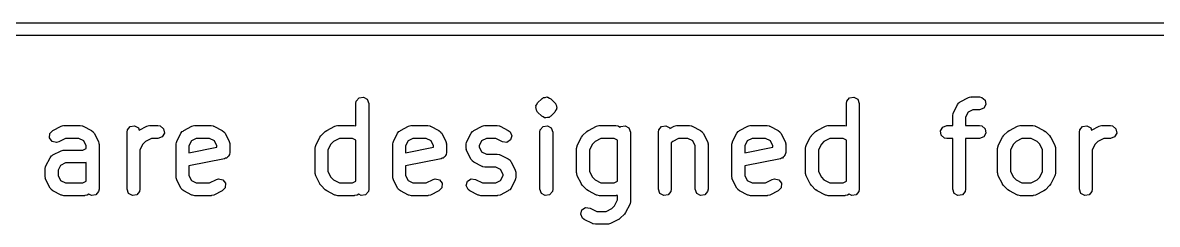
# Model space of a CAD drawing. Extents: x -1.84 to 0.24, y 1.22 to 1.84.
# Drawn here: x -1.326 to -0.806, y 1.749 to 1.842 of the extents above; entities that cross this region are included whole.
import ezdxf

# ---------------------------------------------------------------- set-up
doc = ezdxf.new("R2010")
doc.units = 0
doc.header["$MEASUREMENT"] = 0
doc.layers.add('BLACK', color=7, linetype='CONTINUOUS')

msp = doc.modelspace()

# ---------------------------------------------------------------- linework, layer by layer
at = {"layer": 'BLACK', "linetype": 'CONTINUOUS'}
for p, q in [((-1.83858, 1.84154), (0.24016, 1.84154)), ((0.2372, 1.83563), (-1.83563, 1.83563)), ((-1.1732, 1.80554), (-1.1719, 1.80709)), ((-1.1719, 1.80709), (-1.16991, 1.80744)), ((-1.16991, 1.80744), (-1.16816, 1.80643)), ((-1.16816, 1.80643), (-1.16747, 1.80453)), ((-1.09002, 1.80475), (-1.08814, 1.80662)), ((-1.08814, 1.80662), (-1.08783, 1.80685)), ((-1.08783, 1.80685), (-1.08775, 1.80695)), ((-1.08775, 1.80695), (-1.08762, 1.80699)), ((-1.08762, 1.80699), (-1.08753, 1.80709)), ((-1.08762, 1.80699), (-1.08762, 1.80699)), ((-1.08753, 1.80709), (-1.08745, 1.80711)), ((-1.08745, 1.80711), (-1.0873, 1.80721)), ((-1.0873, 1.80721), (-1.08654, 1.80728)), ((-1.08654, 1.80728), (-1.0858, 1.80748)), ((-1.0858, 1.80748), (-1.08568, 1.80742)), ((-1.08568, 1.80742), (-1.08554, 1.80744)), ((-1.08554, 1.80744), (-1.08543, 1.80738)), ((-1.08543, 1.80738), (-1.08529, 1.80739)), ((-1.08529, 1.80739), (-1.08466, 1.80695)), ((-1.08466, 1.80695), (-1.08397, 1.80662)), ((-1.08397, 1.80662), (-1.08209, 1.80475)), ((-0.94822, 1.80554), (-0.94693, 1.80709)), ((-0.94693, 1.80709), (-0.94494, 1.80744)), ((-0.94494, 1.80744), (-0.94319, 1.80643)), ((-0.94319, 1.80643), (-0.9425, 1.80453)), ((-0.89615, 1.8053), (-0.8924, 1.80718)), ((-0.8924, 1.80718), (-0.89142, 1.80747)), ((-0.89142, 1.80747), (-0.89125, 1.80743)), ((-0.89125, 1.80743), (-0.89108, 1.80749)), ((-0.89108, 1.80749), (-0.88733, 1.80749)), ((-0.88733, 1.80749), (-0.88632, 1.80731)), ((-0.88632, 1.80731), (-0.88477, 1.80601)), ((-0.88477, 1.80601), (-0.88442, 1.80402)), ((-1.17337, 1.80453), (-1.1732, 1.80554)), ((-1.17337, 1.79422), (-1.17337, 1.80453)), ((-1.16747, 1.80453), (-1.16747, 1.76516)), ((-1.09087, 1.80292), (-1.09076, 1.80316)), ((-1.09067, 1.80218), (-1.09087, 1.80292)), ((-1.09078, 1.80342), (-1.09034, 1.80405)), ((-1.09076, 1.80316), (-1.09078, 1.80342)), ((-1.09061, 1.80141), (-1.09067, 1.80218)), ((-1.09038, 1.80109), (-1.09061, 1.80141)), ((-1.09035, 1.80097), (-1.09038, 1.80109)), ((-1.09024, 1.80089), (-1.09035, 1.80097)), ((-1.09034, 1.80405), (-1.09002, 1.80475)), ((-1.09002, 1.80057), (-1.09024, 1.80089)), ((-1.08209, 1.80475), (-1.08187, 1.80443)), ((-1.08177, 1.80127), (-1.08209, 1.80057)), ((-1.08187, 1.80443), (-1.08176, 1.80435)), ((-1.08133, 1.8019), (-1.08177, 1.80127)), ((-1.08176, 1.80435), (-1.08173, 1.80423)), ((-1.08173, 1.80423), (-1.08151, 1.80391)), ((-1.08151, 1.80391), (-1.08144, 1.80314)), ((-1.08144, 1.80314), (-1.08124, 1.8024)), ((-1.08124, 1.8024), (-1.08135, 1.80216)), ((-1.08135, 1.80216), (-1.08133, 1.8019)), ((-0.9484, 1.80453), (-0.94822, 1.80554)), ((-0.9484, 1.79422), (-0.9484, 1.80453)), ((-0.9425, 1.80453), (-0.9425, 1.76516)), ((-0.89935, 1.80023), (-0.89747, 1.80398)), ((-0.89747, 1.80398), (-0.89686, 1.8048)), ((-0.89686, 1.8048), (-0.89646, 1.80498)), ((-0.89646, 1.80498), (-0.89615, 1.8053)), ((-0.89038, 1.80158), (-0.89263, 1.80046)), ((-0.88733, 1.80158), (-0.89038, 1.80158)), ((-0.88543, 1.80227), (-0.88733, 1.80158)), ((-0.88442, 1.80402), (-0.88543, 1.80227)), ((-1.08814, 1.7987), (-1.09002, 1.80057)), ((-1.08745, 1.79837), (-1.08814, 1.7987)), ((-1.08682, 1.79793), (-1.08745, 1.79837)), ((-1.08669, 1.79794), (-1.08682, 1.79793)), ((-1.08657, 1.79788), (-1.08669, 1.79794)), ((-1.08644, 1.7979), (-1.08657, 1.79788)), ((-1.08631, 1.79784), (-1.08644, 1.7979)), ((-1.08557, 1.79804), (-1.08631, 1.79784)), ((-1.08481, 1.79811), (-1.08557, 1.79804)), ((-1.08466, 1.79821), (-1.08481, 1.79811)), ((-1.08458, 1.79823), (-1.08466, 1.79821)), ((-1.0845, 1.79833), (-1.08458, 1.79823)), ((-1.08449, 1.79833), (-1.0845, 1.79833)), ((-1.08436, 1.79837), (-1.08449, 1.79833)), ((-1.08429, 1.79847), (-1.08436, 1.79837)), ((-1.08397, 1.7987), (-1.08429, 1.79847)), ((-1.08209, 1.80057), (-1.08397, 1.7987)), ((-0.89966, 1.79891), (-0.89948, 1.79992)), ((-0.89966, 1.79436), (-0.89966, 1.79891)), ((-0.89948, 1.79992), (-0.89937, 1.80006)), ((-0.89937, 1.80006), (-0.89935, 1.80023)), ((-0.89263, 1.80046), (-0.89375, 1.79821)), ((-0.89375, 1.79821), (-0.89375, 1.79436)), ((-1.31386, 1.78869), (-1.31374, 1.79071)), ((-1.31374, 1.79071), (-1.31235, 1.79218)), ((-1.31235, 1.79218), (-1.3086, 1.79405)), ((-1.3086, 1.79405), (-1.30762, 1.79434)), ((-1.30762, 1.79434), (-1.30744, 1.7943)), ((-1.30744, 1.7943), (-1.30728, 1.79436)), ((-1.30728, 1.79436), (-1.29978, 1.79436)), ((-1.29978, 1.79436), (-1.29877, 1.79419)), ((-1.29877, 1.79419), (-1.29863, 1.79407)), ((-1.29863, 1.79407), (-1.29846, 1.79405)), ((-1.29846, 1.79405), (-1.29471, 1.79218)), ((-1.29471, 1.79218), (-1.29389, 1.79157)), ((-1.29389, 1.79157), (-1.29371, 1.79116)), ((-1.29371, 1.79116), (-1.29339, 1.79086)), ((-1.29339, 1.79086), (-1.29151, 1.78711)), ((-1.27836, 1.79141), (-1.27818, 1.79242)), ((-1.27836, 1.76516), (-1.27836, 1.79141)), ((-1.27818, 1.79242), (-1.27688, 1.79397)), ((-1.27688, 1.79397), (-1.2749, 1.79432)), ((-1.2749, 1.79432), (-1.27315, 1.79331)), ((-1.27315, 1.79331), (-1.27277, 1.79228)), ((-1.27277, 1.79228), (-1.26923, 1.79405)), ((-1.26923, 1.79405), (-1.26825, 1.79434)), ((-1.26825, 1.79434), (-1.26807, 1.7943)), ((-1.26807, 1.7943), (-1.26791, 1.79436)), ((-1.26791, 1.79436), (-1.26416, 1.79436)), ((-1.26416, 1.79436), (-1.26315, 1.79419)), ((-1.26315, 1.79419), (-1.2616, 1.79289)), ((-1.26125, 1.7909), (-1.26226, 1.78915)), ((-1.2616, 1.79289), (-1.26125, 1.7909)), ((-1.25555, 1.78711), (-1.25368, 1.79086)), ((-1.25368, 1.79086), (-1.25307, 1.79168)), ((-1.25307, 1.79168), (-1.25266, 1.79186)), ((-1.25266, 1.79186), (-1.25236, 1.79218)), ((-1.25236, 1.79218), (-1.24861, 1.79405)), ((-1.24861, 1.79405), (-1.24762, 1.79434)), ((-1.24762, 1.79434), (-1.24745, 1.7943)), ((-1.24745, 1.7943), (-1.24729, 1.79436)), ((-1.24729, 1.79436), (-1.23979, 1.79436)), ((-1.23979, 1.79436), (-1.23878, 1.79419)), ((-1.23878, 1.79419), (-1.23864, 1.79407)), ((-1.23864, 1.79407), (-1.23847, 1.79405)), ((-1.23847, 1.79405), (-1.23472, 1.79218)), ((-1.23472, 1.79218), (-1.23389, 1.79157)), ((-1.23389, 1.79157), (-1.23372, 1.79116)), ((-1.23372, 1.79116), (-1.2334, 1.79086)), ((-1.2334, 1.79086), (-1.23152, 1.78711)), ((-1.18938, 1.78975), (-1.18751, 1.79162)), ((-1.18751, 1.79162), (-1.18678, 1.79213)), ((-1.18678, 1.79213), (-1.18674, 1.79218)), ((-1.18674, 1.79218), (-1.18299, 1.79405)), ((-1.18299, 1.79405), (-1.18201, 1.79434)), ((-1.18201, 1.79434), (-1.18184, 1.7943)), ((-1.18184, 1.7943), (-1.18167, 1.79436)), ((-1.18167, 1.79436), (-1.17417, 1.79436)), ((-1.17417, 1.79436), (-1.17337, 1.79422)), ((-1.15619, 1.78711), (-1.15431, 1.79086)), ((-1.15431, 1.79086), (-1.1537, 1.79168)), ((-1.1537, 1.79168), (-1.1533, 1.79186)), ((-1.1533, 1.79186), (-1.15299, 1.79218)), ((-1.15299, 1.79218), (-1.14924, 1.79405)), ((-1.14924, 1.79405), (-1.14826, 1.79434)), ((-1.14826, 1.79434), (-1.14809, 1.7943)), ((-1.14809, 1.7943), (-1.14792, 1.79436)), ((-1.14792, 1.79436), (-1.14042, 1.79436)), ((-1.14042, 1.79436), (-1.13941, 1.79419)), ((-1.13941, 1.79419), (-1.13928, 1.79407)), ((-1.13928, 1.79407), (-1.1391, 1.79405)), ((-1.1391, 1.79405), (-1.13535, 1.79218)), ((-1.13535, 1.79218), (-1.13453, 1.79157)), ((-1.13453, 1.79157), (-1.13436, 1.79116)), ((-1.13436, 1.79116), (-1.13403, 1.79086)), ((-1.13403, 1.79086), (-1.13216, 1.78711)), ((-1.12244, 1.78711), (-1.12057, 1.79086)), ((-1.12057, 1.79086), (-1.11996, 1.79168)), ((-1.11996, 1.79168), (-1.11955, 1.79186)), ((-1.11955, 1.79186), (-1.11925, 1.79218)), ((-1.11925, 1.79218), (-1.1155, 1.79405)), ((-1.1155, 1.79405), (-1.11452, 1.79434)), ((-1.11452, 1.79434), (-1.11434, 1.7943)), ((-1.11434, 1.7943), (-1.11418, 1.79436)), ((-1.11418, 1.79436), (-1.10855, 1.79436)), ((-1.10855, 1.79436), (-1.10754, 1.79419)), ((-1.10754, 1.79419), (-1.10741, 1.79407)), ((-1.10741, 1.79407), (-1.10723, 1.79405)), ((-1.10723, 1.79405), (-1.10348, 1.79218)), ((-1.10348, 1.79218), (-1.10266, 1.79157)), ((-1.10266, 1.79157), (-1.10186, 1.78971)), ((-1.08901, 1.79141), (-1.08883, 1.79242)), ((-1.08901, 1.76516), (-1.08901, 1.79141)), ((-1.08883, 1.79242), (-1.08753, 1.79397)), ((-1.08753, 1.79397), (-1.08554, 1.79432)), ((-1.08554, 1.79432), (-1.08379, 1.79331)), ((-1.08379, 1.79331), (-1.0831, 1.79141)), ((-1.0831, 1.79141), (-1.0831, 1.76516)), ((-1.0694, 1.78975), (-1.06752, 1.79162)), ((-1.06752, 1.79162), (-1.0668, 1.79213)), ((-1.0668, 1.79213), (-1.06675, 1.79218)), ((-1.06675, 1.79218), (-1.06301, 1.79405)), ((-1.06301, 1.79405), (-1.06202, 1.79434)), ((-1.06202, 1.79434), (-1.06185, 1.7943)), ((-1.06185, 1.7943), (-1.06168, 1.79436)), ((-1.06168, 1.79436), (-1.05419, 1.79436)), ((-1.05419, 1.79436), (-1.05318, 1.79419)), ((-1.05318, 1.79419), (-1.05304, 1.79407)), ((-1.05304, 1.79407), (-1.05287, 1.79405)), ((-1.05287, 1.79405), (-1.05214, 1.79369)), ((-1.05214, 1.79369), (-1.05191, 1.79397)), ((-1.05191, 1.79397), (-1.04992, 1.79432)), ((-1.04992, 1.79432), (-1.04817, 1.79331)), ((-1.04817, 1.79331), (-1.04748, 1.79141)), ((-1.04748, 1.79141), (-1.04748, 1.75954)), ((-1.03464, 1.79141), (-1.03446, 1.79242)), ((-1.03464, 1.76516), (-1.03464, 1.79141)), ((-1.03446, 1.79242), (-1.03316, 1.79397)), ((-1.03316, 1.79397), (-1.03118, 1.79432)), ((-1.03118, 1.79432), (-1.02943, 1.79331)), ((-1.02943, 1.79331), (-1.02934, 1.79307)), ((-1.02934, 1.79307), (-1.02738, 1.79405)), ((-1.02738, 1.79405), (-1.0264, 1.79434)), ((-1.0264, 1.79434), (-1.02623, 1.7943)), ((-1.02623, 1.7943), (-1.02606, 1.79436)), ((-1.02606, 1.79436), (-1.02044, 1.79436)), ((-1.02044, 1.79436), (-1.01943, 1.79419)), ((-1.01943, 1.79419), (-1.01929, 1.79407)), ((-1.01929, 1.79407), (-1.01912, 1.79405)), ((-1.01912, 1.79405), (-1.01537, 1.79218)), ((-1.01537, 1.79218), (-1.01455, 1.79157)), ((-1.01455, 1.79157), (-1.01437, 1.79116)), ((-1.01437, 1.79116), (-1.01405, 1.79086)), ((-1.01405, 1.79086), (-1.01217, 1.78711)), ((-1.00058, 1.78711), (-0.99871, 1.79086)), ((-0.99871, 1.79086), (-0.9981, 1.79168)), ((-0.9981, 1.79168), (-0.99769, 1.79186)), ((-0.99769, 1.79186), (-0.99739, 1.79218)), ((-0.99739, 1.79218), (-0.99364, 1.79405)), ((-0.99364, 1.79405), (-0.99266, 1.79434)), ((-0.99266, 1.79434), (-0.99248, 1.7943)), ((-0.99248, 1.7943), (-0.99232, 1.79436)), ((-0.99232, 1.79436), (-0.98482, 1.79436)), ((-0.98482, 1.79436), (-0.98381, 1.79419)), ((-0.98381, 1.79419), (-0.98367, 1.79407)), ((-0.98367, 1.79407), (-0.9835, 1.79405)), ((-0.9835, 1.79405), (-0.97975, 1.79218)), ((-0.97975, 1.79218), (-0.97893, 1.79157)), ((-0.97893, 1.79157), (-0.97875, 1.79116)), ((-0.97875, 1.79116), (-0.97843, 1.79086)), ((-0.97843, 1.79086), (-0.97655, 1.78711)), ((-0.96441, 1.78975), (-0.96254, 1.79162)), ((-0.96254, 1.79162), (-0.96181, 1.79213)), ((-0.96181, 1.79213), (-0.96177, 1.79218)), ((-0.96177, 1.79218), (-0.95802, 1.79405)), ((-0.95802, 1.79405), (-0.95703, 1.79434)), ((-0.95703, 1.79434), (-0.95686, 1.7943)), ((-0.95686, 1.7943), (-0.9567, 1.79436)), ((-0.9567, 1.79436), (-0.9492, 1.79436)), ((-0.9492, 1.79436), (-0.9484, 1.79422)), ((-0.90524, 1.79192), (-0.90423, 1.79367)), ((-0.90489, 1.78993), (-0.90524, 1.79192)), ((-0.90423, 1.79367), (-0.90233, 1.79436)), ((-0.90233, 1.79436), (-0.89966, 1.79436)), ((-0.89375, 1.79436), (-0.88733, 1.79436)), ((-0.88733, 1.79436), (-0.88632, 1.79419)), ((-0.88632, 1.79419), (-0.88477, 1.79289)), ((-0.88442, 1.7909), (-0.88543, 1.78915)), ((-0.88477, 1.79289), (-0.88442, 1.7909)), ((-0.8763, 1.78975), (-0.87442, 1.79162)), ((-0.87442, 1.79162), (-0.8737, 1.79213)), ((-0.8737, 1.79213), (-0.87365, 1.79218)), ((-0.87365, 1.79218), (-0.8699, 1.79405)), ((-0.8699, 1.79405), (-0.86892, 1.79434)), ((-0.86892, 1.79434), (-0.86875, 1.7943)), ((-0.86875, 1.7943), (-0.86858, 1.79436)), ((-0.86858, 1.79436), (-0.86296, 1.79436)), ((-0.86296, 1.79436), (-0.86195, 1.79419)), ((-0.86195, 1.79419), (-0.86181, 1.79407)), ((-0.86181, 1.79407), (-0.86164, 1.79405)), ((-0.86164, 1.79405), (-0.85789, 1.79218)), ((-0.85789, 1.79218), (-0.85718, 1.79165)), ((-0.85718, 1.79165), (-0.85712, 1.79162)), ((-0.85712, 1.79162), (-0.85525, 1.78975)), ((-0.84154, 1.79141), (-0.84136, 1.79242)), ((-0.84154, 1.76516), (-0.84154, 1.79141)), ((-0.84136, 1.79242), (-0.84006, 1.79397)), ((-0.84006, 1.79397), (-0.83808, 1.79432)), ((-0.83808, 1.79432), (-0.83633, 1.79331)), ((-0.83633, 1.79331), (-0.83595, 1.79228)), ((-0.83595, 1.79228), (-0.83241, 1.79405)), ((-0.83241, 1.79405), (-0.83143, 1.79434)), ((-0.83143, 1.79434), (-0.83125, 1.7943)), ((-0.83125, 1.7943), (-0.83109, 1.79436)), ((-0.83109, 1.79436), (-0.82734, 1.79436)), ((-0.82734, 1.79436), (-0.82633, 1.79419)), ((-0.82633, 1.79419), (-0.82478, 1.79289)), ((-0.82443, 1.7909), (-0.82544, 1.78915)), ((-0.82478, 1.79289), (-0.82443, 1.7909)), ((-1.31266, 1.78707), (-1.31386, 1.78869)), ((-1.31069, 1.7866), (-1.31266, 1.78707)), ((-1.30971, 1.7869), (-1.31069, 1.7866)), ((-1.30658, 1.78846), (-1.30971, 1.7869)), ((-1.30048, 1.78846), (-1.30658, 1.78846)), ((-1.29823, 1.78734), (-1.30048, 1.78846)), ((-1.29711, 1.78509), (-1.29823, 1.78734)), ((-1.29711, 1.78386), (-1.29711, 1.78509)), ((-1.29151, 1.78711), (-1.29122, 1.78612)), ((-1.29122, 1.78612), (-1.29126, 1.78595)), ((-1.29126, 1.78595), (-1.2912, 1.78579)), ((-1.2912, 1.78579), (-1.2912, 1.76516)), ((-1.27111, 1.78591), (-1.27246, 1.78322)), ((-1.26991, 1.78711), (-1.27111, 1.78591)), ((-1.26721, 1.78846), (-1.26991, 1.78711)), ((-1.26416, 1.78846), (-1.26721, 1.78846)), ((-1.26226, 1.78915), (-1.26416, 1.78846)), ((-1.25586, 1.78579), (-1.25569, 1.7868)), ((-1.25586, 1.77079), (-1.25586, 1.78579)), ((-1.25569, 1.7868), (-1.25557, 1.78693)), ((-1.25557, 1.78693), (-1.25555, 1.78711)), ((-1.24884, 1.78734), (-1.24996, 1.78509)), ((-1.24996, 1.78509), (-1.24996, 1.78189)), ((-1.24659, 1.78846), (-1.24884, 1.78734)), ((-1.24048, 1.78846), (-1.24659, 1.78846)), ((-1.23824, 1.78734), (-1.24048, 1.78846)), ((-1.23712, 1.78509), (-1.23824, 1.78734)), ((-1.23712, 1.78446), (-1.23712, 1.78509)), ((-1.23152, 1.78711), (-1.23123, 1.78612)), ((-1.23123, 1.78612), (-1.23127, 1.78595)), ((-1.23127, 1.78595), (-1.23121, 1.78579)), ((-1.23121, 1.78579), (-1.23121, 1.78204)), ((-1.19194, 1.78492), (-1.19183, 1.78506)), ((-1.19183, 1.78506), (-1.19181, 1.78523)), ((-1.19181, 1.78523), (-1.18993, 1.78898)), ((-1.18993, 1.78898), (-1.18941, 1.78969)), ((-1.18941, 1.78969), (-1.18938, 1.78975)), ((-1.18487, 1.78591), (-1.18622, 1.78322)), ((-1.18367, 1.78711), (-1.18487, 1.78591)), ((-1.18097, 1.78846), (-1.18367, 1.78711)), ((-1.17487, 1.78846), (-1.18097, 1.78846)), ((-1.17337, 1.78771), (-1.17487, 1.78846)), ((-1.17337, 1.76886), (-1.17337, 1.78771)), ((-1.1565, 1.78579), (-1.15632, 1.7868)), ((-1.1565, 1.77079), (-1.1565, 1.78579)), ((-1.15632, 1.7868), (-1.15621, 1.78693)), ((-1.15621, 1.78693), (-1.15619, 1.78711)), ((-1.14947, 1.78734), (-1.1506, 1.78509)), ((-1.1506, 1.78509), (-1.1506, 1.78189)), ((-1.14723, 1.78846), (-1.14947, 1.78734)), ((-1.14112, 1.78846), (-1.14723, 1.78846)), ((-1.13888, 1.78734), (-1.14112, 1.78846)), ((-1.13775, 1.78509), (-1.13888, 1.78734)), ((-1.13775, 1.78446), (-1.13775, 1.78509)), ((-1.13216, 1.78711), (-1.13187, 1.78612)), ((-1.13187, 1.78612), (-1.13191, 1.78595)), ((-1.13191, 1.78595), (-1.13185, 1.78579)), ((-1.13185, 1.78579), (-1.13185, 1.78204)), ((-1.12276, 1.78579), (-1.12258, 1.7868)), ((-1.12276, 1.78391), (-1.12276, 1.78579)), ((-1.12258, 1.7868), (-1.12246, 1.78693)), ((-1.12246, 1.78693), (-1.12244, 1.78711)), ((-1.11573, 1.78734), (-1.11685, 1.78509)), ((-1.11685, 1.78509), (-1.11685, 1.78461)), ((-1.11348, 1.78846), (-1.11573, 1.78734)), ((-1.10925, 1.78846), (-1.11348, 1.78846)), ((-1.10612, 1.7869), (-1.10925, 1.78846)), ((-1.10412, 1.78666), (-1.10612, 1.7869)), ((-1.10243, 1.78778), (-1.10412, 1.78666)), ((-1.10186, 1.78971), (-1.10243, 1.78778)), ((-1.07196, 1.78492), (-1.07184, 1.78506)), ((-1.07184, 1.78506), (-1.07182, 1.78523)), ((-1.07182, 1.78523), (-1.06995, 1.78898)), ((-1.06995, 1.78898), (-1.06942, 1.78969)), ((-1.06942, 1.78969), (-1.0694, 1.78975)), ((-1.06488, 1.78591), (-1.06623, 1.78322)), ((-1.06369, 1.78711), (-1.06488, 1.78591)), ((-1.06099, 1.78846), (-1.06369, 1.78711)), ((-1.05488, 1.78846), (-1.06099, 1.78846)), ((-1.05339, 1.78771), (-1.05488, 1.78846)), ((-1.05339, 1.76886), (-1.05339, 1.78771)), ((-1.02806, 1.78711), (-1.02874, 1.78644)), ((-1.02874, 1.78644), (-1.02874, 1.76516)), ((-1.02537, 1.78846), (-1.02806, 1.78711)), ((-1.02114, 1.78846), (-1.02537, 1.78846)), ((-1.01889, 1.78734), (-1.02114, 1.78846)), ((-1.01777, 1.78509), (-1.01889, 1.78734)), ((-1.01777, 1.76516), (-1.01777, 1.78509)), ((-1.01217, 1.78711), (-1.01188, 1.78612)), ((-1.01188, 1.78612), (-1.01192, 1.78595)), ((-1.01192, 1.78595), (-1.01186, 1.78579)), ((-1.01186, 1.78579), (-1.01186, 1.76516)), ((-1.0009, 1.78579), (-1.00072, 1.7868)), ((-1.0009, 1.77079), (-1.0009, 1.78579)), ((-1.00072, 1.7868), (-1.0006, 1.78693)), ((-1.0006, 1.78693), (-1.00058, 1.78711)), ((-0.99387, 1.78734), (-0.99499, 1.78509)), ((-0.99499, 1.78509), (-0.99499, 1.78189)), ((-0.99162, 1.78846), (-0.99387, 1.78734)), ((-0.98552, 1.78846), (-0.99162, 1.78846)), ((-0.98327, 1.78734), (-0.98552, 1.78846)), ((-0.98215, 1.78509), (-0.98327, 1.78734)), ((-0.98215, 1.78446), (-0.98215, 1.78509)), ((-0.97655, 1.78711), (-0.97626, 1.78612)), ((-0.97626, 1.78612), (-0.9763, 1.78595)), ((-0.9763, 1.78595), (-0.97624, 1.78579)), ((-0.97624, 1.78579), (-0.97624, 1.78204)), ((-0.96697, 1.78492), (-0.96686, 1.78506)), ((-0.96686, 1.78506), (-0.96684, 1.78523)), ((-0.96684, 1.78523), (-0.96496, 1.78898)), ((-0.96496, 1.78898), (-0.96444, 1.78969)), ((-0.96444, 1.78969), (-0.96441, 1.78975)), ((-0.9599, 1.78591), (-0.96124, 1.78322)), ((-0.9587, 1.78711), (-0.9599, 1.78591)), ((-0.956, 1.78846), (-0.9587, 1.78711)), ((-0.9499, 1.78846), (-0.956, 1.78846)), ((-0.9484, 1.78771), (-0.9499, 1.78846)), ((-0.9484, 1.76886), (-0.9484, 1.78771)), ((-0.90334, 1.78864), (-0.90489, 1.78993)), ((-0.90233, 1.78846), (-0.90334, 1.78864)), ((-0.89966, 1.78846), (-0.90233, 1.78846)), ((-0.89966, 1.76516), (-0.89966, 1.78846)), ((-0.88733, 1.78846), (-0.89375, 1.78846)), ((-0.89375, 1.78846), (-0.89375, 1.76516)), ((-0.88543, 1.78915), (-0.88733, 1.78846)), ((-0.87886, 1.78492), (-0.87874, 1.78506)), ((-0.87874, 1.78506), (-0.87872, 1.78523)), ((-0.87872, 1.78523), (-0.87685, 1.78898)), ((-0.87685, 1.78898), (-0.87632, 1.78969)), ((-0.87632, 1.78969), (-0.8763, 1.78975)), ((-0.87178, 1.78591), (-0.87313, 1.78322)), ((-0.87058, 1.78711), (-0.87178, 1.78591)), ((-0.86789, 1.78846), (-0.87058, 1.78711)), ((-0.86366, 1.78846), (-0.86789, 1.78846)), ((-0.86096, 1.78711), (-0.86366, 1.78846)), ((-0.85976, 1.78591), (-0.86096, 1.78711)), ((-0.85841, 1.78322), (-0.85976, 1.78591)), ((-0.85525, 1.78975), (-0.85474, 1.78903)), ((-0.85474, 1.78903), (-0.85469, 1.78898)), ((-0.85469, 1.78898), (-0.85282, 1.78523)), ((-0.85282, 1.78523), (-0.85253, 1.78425)), ((-0.83429, 1.78591), (-0.83564, 1.78322)), ((-0.83309, 1.78711), (-0.83429, 1.78591)), ((-0.83039, 1.78846), (-0.83309, 1.78711)), ((-0.82734, 1.78846), (-0.83039, 1.78846)), ((-0.82544, 1.78915), (-0.82734, 1.78846)), ((-1.31367, 1.77961), (-1.31306, 1.78043)), ((-1.31306, 1.78043), (-1.31265, 1.78061)), ((-1.31265, 1.78061), (-1.31235, 1.78093)), ((-1.31235, 1.78093), (-1.3086, 1.7828)), ((-1.3086, 1.7828), (-1.30762, 1.7831)), ((-1.30762, 1.7831), (-1.30744, 1.78306)), ((-1.30744, 1.78306), (-1.30728, 1.78312)), ((-1.30728, 1.78312), (-1.2986, 1.78312)), ((-1.2986, 1.78312), (-1.29711, 1.78386)), ((-1.27246, 1.78322), (-1.27246, 1.76516)), ((-1.24996, 1.78189), (-1.23712, 1.78446)), ((-1.23233, 1.7799), (-1.23269, 1.77948)), ((-1.23186, 1.78019), (-1.23233, 1.7799)), ((-1.2317, 1.78065), (-1.23186, 1.78019)), ((-1.23139, 1.78103), (-1.2317, 1.78065)), ((-1.23121, 1.78204), (-1.23139, 1.78103)), ((-1.19212, 1.78391), (-1.19194, 1.78492)), ((-1.19212, 1.77266), (-1.19212, 1.78391)), ((-1.18622, 1.78322), (-1.18622, 1.77336)), ((-1.1506, 1.78189), (-1.13775, 1.78446)), ((-1.13297, 1.7799), (-1.13332, 1.77948)), ((-1.1325, 1.78019), (-1.13297, 1.7799)), ((-1.13234, 1.78065), (-1.1325, 1.78019)), ((-1.13203, 1.78103), (-1.13234, 1.78065)), ((-1.13185, 1.78204), (-1.13203, 1.78103)), ((-1.12269, 1.78375), (-1.12276, 1.78391)), ((-1.12274, 1.78357), (-1.12269, 1.78375)), ((-1.12244, 1.78259), (-1.12274, 1.78357)), ((-1.12057, 1.77884), (-1.12244, 1.78259)), ((-1.11685, 1.78461), (-1.11573, 1.78236)), ((-1.11573, 1.78236), (-1.11348, 1.78124)), ((-1.11348, 1.78124), (-1.10855, 1.78124)), ((-1.10855, 1.78124), (-1.10754, 1.78106)), ((-1.10754, 1.78106), (-1.10741, 1.78095)), ((-1.10741, 1.78095), (-1.10723, 1.78093)), ((-1.10723, 1.78093), (-1.10348, 1.77905)), ((-1.07214, 1.78391), (-1.07196, 1.78492)), ((-1.07214, 1.77266), (-1.07214, 1.78391)), ((-1.06623, 1.78322), (-1.06623, 1.77336)), ((-0.99499, 1.78189), (-0.98215, 1.78446)), ((-0.97736, 1.7799), (-0.97772, 1.77948)), ((-0.97689, 1.78019), (-0.97736, 1.7799)), ((-0.97673, 1.78065), (-0.97689, 1.78019)), ((-0.97642, 1.78103), (-0.97673, 1.78065)), ((-0.97624, 1.78204), (-0.97642, 1.78103)), ((-0.96715, 1.78391), (-0.96697, 1.78492)), ((-0.96715, 1.77266), (-0.96715, 1.78391)), ((-0.96124, 1.78322), (-0.96124, 1.77336)), ((-0.87904, 1.78391), (-0.87886, 1.78492)), ((-0.87904, 1.77266), (-0.87904, 1.78391)), ((-0.87313, 1.78322), (-0.87313, 1.77336)), ((-0.85841, 1.77336), (-0.85841, 1.78322)), ((-0.85253, 1.78425), (-0.85257, 1.78408)), ((-0.85257, 1.78408), (-0.85251, 1.78391)), ((-0.85251, 1.78391), (-0.85251, 1.77266)), ((-0.83564, 1.78322), (-0.83564, 1.76516)), ((-1.31586, 1.77454), (-1.31568, 1.77555)), ((-1.31568, 1.77555), (-1.31556, 1.77568)), ((-1.31556, 1.77568), (-1.31554, 1.77586)), ((-1.31554, 1.77586), (-1.31367, 1.77961)), ((-1.30883, 1.77609), (-1.30995, 1.77384)), ((-1.30658, 1.77721), (-1.30883, 1.77609)), ((-1.29791, 1.77721), (-1.30658, 1.77721)), ((-1.29774, 1.77727), (-1.29791, 1.77721)), ((-1.29757, 1.77723), (-1.29774, 1.77727)), ((-1.29711, 1.77737), (-1.29757, 1.77723)), ((-1.29711, 1.76886), (-1.29711, 1.77737)), ((-1.23358, 1.77914), (-1.24996, 1.77587)), ((-1.24996, 1.77587), (-1.24996, 1.77149)), ((-1.23317, 1.7794), (-1.23358, 1.77914)), ((-1.23269, 1.77948), (-1.23317, 1.7794)), ((-1.13422, 1.77914), (-1.1506, 1.77587)), ((-1.1506, 1.77587), (-1.1506, 1.77149)), ((-1.1338, 1.7794), (-1.13422, 1.77914)), ((-1.13332, 1.77948), (-1.1338, 1.7794)), ((-1.12025, 1.77854), (-1.12057, 1.77884)), ((-1.12007, 1.77813), (-1.12025, 1.77854)), ((-1.11925, 1.77752), (-1.12007, 1.77813)), ((-1.1155, 1.77565), (-1.11925, 1.77752)), ((-1.11532, 1.77563), (-1.1155, 1.77565)), ((-1.11519, 1.77551), (-1.11532, 1.77563)), ((-1.11418, 1.77534), (-1.11519, 1.77551)), ((-1.10925, 1.77534), (-1.11418, 1.77534)), ((-1.10701, 1.77421), (-1.10925, 1.77534)), ((-1.10348, 1.77905), (-1.10266, 1.77844)), ((-1.10266, 1.77844), (-1.10248, 1.77804)), ((-1.10248, 1.77804), (-1.10216, 1.77773)), ((-1.10216, 1.77773), (-1.10029, 1.77398)), ((-0.97862, 1.77914), (-0.99499, 1.77587)), ((-0.99499, 1.77587), (-0.99499, 1.77149)), ((-0.9782, 1.7794), (-0.97862, 1.77914)), ((-0.97772, 1.77948), (-0.9782, 1.7794)), ((-1.31586, 1.77079), (-1.31586, 1.77454)), ((-1.3158, 1.77062), (-1.31586, 1.77079)), ((-1.31584, 1.77045), (-1.3158, 1.77062)), ((-1.31554, 1.76947), (-1.31584, 1.77045)), ((-1.31367, 1.76572), (-1.31554, 1.76947)), ((-1.30995, 1.77384), (-1.30995, 1.77149)), ((-1.30995, 1.77149), (-1.30883, 1.76924)), ((-1.2558, 1.77062), (-1.25586, 1.77079)), ((-1.25584, 1.77045), (-1.2558, 1.77062)), ((-1.25555, 1.76947), (-1.25584, 1.77045)), ((-1.25368, 1.76572), (-1.25555, 1.76947)), ((-1.24996, 1.77149), (-1.24884, 1.76924)), ((-1.24048, 1.76812), (-1.23736, 1.76968)), ((-1.23736, 1.76968), (-1.23638, 1.76997)), ((-1.23638, 1.76997), (-1.23441, 1.7695)), ((-1.23441, 1.7695), (-1.23321, 1.76788)), ((-1.19206, 1.7725), (-1.19212, 1.77266)), ((-1.1921, 1.77233), (-1.19206, 1.7725)), ((-1.19181, 1.77134), (-1.1921, 1.77233)), ((-1.18993, 1.76759), (-1.19181, 1.77134)), ((-1.18622, 1.77336), (-1.18487, 1.77066)), ((-1.18487, 1.77066), (-1.18367, 1.76947)), ((-1.18367, 1.76947), (-1.18097, 1.76812)), ((-1.15644, 1.77062), (-1.1565, 1.77079)), ((-1.15648, 1.77045), (-1.15644, 1.77062)), ((-1.15619, 1.76947), (-1.15648, 1.77045)), ((-1.15431, 1.76572), (-1.15619, 1.76947)), ((-1.1506, 1.77149), (-1.14947, 1.76924)), ((-1.14112, 1.76812), (-1.138, 1.76968)), ((-1.138, 1.76968), (-1.13701, 1.76997)), ((-1.13701, 1.76997), (-1.13505, 1.7695)), ((-1.13505, 1.7695), (-1.13385, 1.76788)), ((-1.12217, 1.7688), (-1.12049, 1.76991)), ((-1.12049, 1.76991), (-1.11848, 1.76968)), ((-1.11848, 1.76968), (-1.11536, 1.76812)), ((-1.10588, 1.77197), (-1.10701, 1.77421)), ((-1.10701, 1.76924), (-1.10588, 1.77149)), ((-1.10588, 1.77149), (-1.10588, 1.77197)), ((-1.10029, 1.76947), (-1.10216, 1.76572)), ((-1.10029, 1.77398), (-1.1, 1.773)), ((-1.10027, 1.76964), (-1.10029, 1.76947)), ((-1.10015, 1.76978), (-1.10027, 1.76964)), ((-1.09998, 1.77079), (-1.10015, 1.76978)), ((-1.1, 1.773), (-1.10004, 1.77283)), ((-1.10004, 1.77283), (-1.09998, 1.77266)), ((-1.09998, 1.77266), (-1.09998, 1.77079)), ((-1.07208, 1.7725), (-1.07214, 1.77266)), ((-1.07212, 1.77233), (-1.07208, 1.7725)), ((-1.07182, 1.77134), (-1.07212, 1.77233)), ((-1.06995, 1.76759), (-1.07182, 1.77134)), ((-1.06623, 1.77336), (-1.06488, 1.77066)), ((-1.06488, 1.77066), (-1.06369, 1.76947)), ((-1.06369, 1.76947), (-1.06099, 1.76812)), ((-1.00083, 1.77062), (-1.0009, 1.77079)), ((-1.00088, 1.77045), (-1.00083, 1.77062)), ((-1.00058, 1.76947), (-1.00088, 1.77045)), ((-0.99871, 1.76572), (-1.00058, 1.76947)), ((-0.99499, 1.77149), (-0.99387, 1.76924)), ((-0.98552, 1.76812), (-0.98239, 1.76968)), ((-0.98239, 1.76968), (-0.98141, 1.76997)), ((-0.98141, 1.76997), (-0.97944, 1.7695)), ((-0.97944, 1.7695), (-0.97824, 1.76788)), ((-0.96709, 1.7725), (-0.96715, 1.77266)), ((-0.96713, 1.77233), (-0.96709, 1.7725)), ((-0.96684, 1.77134), (-0.96713, 1.77233)), ((-0.96496, 1.76759), (-0.96684, 1.77134)), ((-0.96124, 1.77336), (-0.9599, 1.77066)), ((-0.9599, 1.77066), (-0.9587, 1.76947)), ((-0.9587, 1.76947), (-0.956, 1.76812)), ((-0.87897, 1.7725), (-0.87904, 1.77266)), ((-0.87902, 1.77233), (-0.87897, 1.7725)), ((-0.87872, 1.77134), (-0.87902, 1.77233)), ((-0.87685, 1.76759), (-0.87872, 1.77134)), ((-0.87313, 1.77336), (-0.87178, 1.77066)), ((-0.87178, 1.77066), (-0.87058, 1.76947)), ((-0.87058, 1.76947), (-0.86789, 1.76812)), ((-0.86366, 1.76812), (-0.86096, 1.76947)), ((-0.86096, 1.76947), (-0.85976, 1.77066)), ((-0.85976, 1.77066), (-0.85841, 1.77336)), ((-0.85282, 1.77134), (-0.85469, 1.76759)), ((-0.8528, 1.77152), (-0.85282, 1.77134)), ((-0.85269, 1.77165), (-0.8528, 1.77152)), ((-0.85251, 1.77266), (-0.85269, 1.77165)), ((-1.31335, 1.76541), (-1.31367, 1.76572)), ((-1.31317, 1.76501), (-1.31335, 1.76541)), ((-1.31235, 1.7644), (-1.31317, 1.76501)), ((-1.3086, 1.76252), (-1.31235, 1.7644)), ((-1.30883, 1.76924), (-1.30658, 1.76812)), ((-1.30658, 1.76812), (-1.2986, 1.76812)), ((-1.2986, 1.76812), (-1.29711, 1.76886)), ((-1.2912, 1.76516), (-1.29138, 1.76415)), ((-1.27767, 1.76327), (-1.27836, 1.76516)), ((-1.27246, 1.76516), (-1.27263, 1.76415)), ((-1.25336, 1.76541), (-1.25368, 1.76572)), ((-1.25318, 1.76501), (-1.25336, 1.76541)), ((-1.25236, 1.7644), (-1.25318, 1.76501)), ((-1.24861, 1.76252), (-1.25236, 1.7644)), ((-1.24884, 1.76924), (-1.24659, 1.76812)), ((-1.24659, 1.76812), (-1.24048, 1.76812)), ((-1.23472, 1.7644), (-1.23847, 1.76252)), ((-1.23333, 1.76587), (-1.23472, 1.7644)), ((-1.23321, 1.76788), (-1.23333, 1.76587)), ((-1.18989, 1.76755), (-1.18993, 1.76759)), ((-1.18938, 1.76683), (-1.18989, 1.76755)), ((-1.18751, 1.76495), (-1.18938, 1.76683)), ((-1.18745, 1.76492), (-1.18751, 1.76495)), ((-1.18674, 1.7644), (-1.18745, 1.76492)), ((-1.18299, 1.76252), (-1.18674, 1.7644)), ((-1.18097, 1.76812), (-1.17487, 1.76812)), ((-1.17487, 1.76812), (-1.17337, 1.76886)), ((-1.16747, 1.76516), (-1.16765, 1.76415)), ((-1.15399, 1.76541), (-1.15431, 1.76572)), ((-1.15382, 1.76501), (-1.15399, 1.76541)), ((-1.15299, 1.7644), (-1.15382, 1.76501)), ((-1.14924, 1.76252), (-1.15299, 1.7644)), ((-1.14947, 1.76924), (-1.14723, 1.76812)), ((-1.14723, 1.76812), (-1.14112, 1.76812)), ((-1.13535, 1.7644), (-1.1391, 1.76252)), ((-1.13397, 1.76587), (-1.13535, 1.7644)), ((-1.13385, 1.76788), (-1.13397, 1.76587)), ((-1.12275, 1.76686), (-1.12217, 1.7688)), ((-1.12195, 1.76501), (-1.12275, 1.76686)), ((-1.12112, 1.7644), (-1.12195, 1.76501)), ((-1.11737, 1.76252), (-1.12112, 1.7644)), ((-1.11536, 1.76812), (-1.10925, 1.76812)), ((-1.10925, 1.76812), (-1.10701, 1.76924)), ((-1.10348, 1.7644), (-1.10723, 1.76252)), ((-1.10318, 1.76472), (-1.10348, 1.7644)), ((-1.10277, 1.7649), (-1.10318, 1.76472)), ((-1.10216, 1.76572), (-1.10277, 1.7649)), ((-1.08832, 1.76327), (-1.08901, 1.76516)), ((-1.0831, 1.76516), (-1.08328, 1.76415)), ((-1.0699, 1.76755), (-1.06995, 1.76759)), ((-1.0694, 1.76683), (-1.0699, 1.76755)), ((-1.06752, 1.76495), (-1.0694, 1.76683)), ((-1.06746, 1.76492), (-1.06752, 1.76495)), ((-1.06675, 1.7644), (-1.06746, 1.76492)), ((-1.06301, 1.76252), (-1.06675, 1.7644)), ((-1.06099, 1.76812), (-1.05488, 1.76812)), ((-1.05488, 1.76812), (-1.05339, 1.76886)), ((-1.03395, 1.76327), (-1.03464, 1.76516)), ((-1.02874, 1.76516), (-1.02891, 1.76415)), ((-1.01708, 1.76327), (-1.01777, 1.76516)), ((-1.01186, 1.76516), (-1.01204, 1.76415)), ((-0.99839, 1.76541), (-0.99871, 1.76572)), ((-0.99821, 1.76501), (-0.99839, 1.76541)), ((-0.99739, 1.7644), (-0.99821, 1.76501)), ((-0.99364, 1.76252), (-0.99739, 1.7644)), ((-0.99387, 1.76924), (-0.99162, 1.76812)), ((-0.99162, 1.76812), (-0.98552, 1.76812)), ((-0.97975, 1.7644), (-0.9835, 1.76252)), ((-0.97836, 1.76587), (-0.97975, 1.7644)), ((-0.97824, 1.76788), (-0.97836, 1.76587)), ((-0.96492, 1.76755), (-0.96496, 1.76759)), ((-0.96441, 1.76683), (-0.96492, 1.76755)), ((-0.96254, 1.76495), (-0.96441, 1.76683)), ((-0.96248, 1.76492), (-0.96254, 1.76495)), ((-0.96177, 1.7644), (-0.96248, 1.76492)), ((-0.95802, 1.76252), (-0.96177, 1.7644)), ((-0.956, 1.76812), (-0.9499, 1.76812)), ((-0.9499, 1.76812), (-0.9484, 1.76886)), ((-0.9425, 1.76516), (-0.94267, 1.76415)), ((-0.89897, 1.76327), (-0.89966, 1.76516)), ((-0.89375, 1.76516), (-0.89393, 1.76415)), ((-0.8768, 1.76755), (-0.87685, 1.76759)), ((-0.8763, 1.76683), (-0.8768, 1.76755)), ((-0.87442, 1.76495), (-0.8763, 1.76683)), ((-0.87436, 1.76492), (-0.87442, 1.76495)), ((-0.87365, 1.7644), (-0.87436, 1.76492)), ((-0.8699, 1.76252), (-0.87365, 1.7644)), ((-0.86789, 1.76812), (-0.86366, 1.76812)), ((-0.85789, 1.7644), (-0.86164, 1.76252)), ((-0.85784, 1.76445), (-0.85789, 1.7644)), ((-0.85712, 1.76495), (-0.85784, 1.76445)), ((-0.85525, 1.76683), (-0.85712, 1.76495)), ((-0.85522, 1.76688), (-0.85525, 1.76683)), ((-0.85469, 1.76759), (-0.85522, 1.76688)), ((-0.84085, 1.76327), (-0.84154, 1.76516)), ((-0.83564, 1.76516), (-0.83581, 1.76415)), ((-1.30842, 1.7625), (-1.3086, 1.76252)), ((-1.30829, 1.76239), (-1.30842, 1.7625)), ((-1.30728, 1.76221), (-1.30829, 1.76239)), ((-1.29791, 1.76221), (-1.30728, 1.76221)), ((-1.29774, 1.76227), (-1.29791, 1.76221)), ((-1.29757, 1.76223), (-1.29774, 1.76227)), ((-1.29658, 1.76252), (-1.29757, 1.76223)), ((-1.29581, 1.76291), (-1.29658, 1.76252)), ((-1.29467, 1.76226), (-1.29581, 1.76291)), ((-1.29268, 1.76261), (-1.29467, 1.76226)), ((-1.29138, 1.76415), (-1.29268, 1.76261)), ((-1.27592, 1.76226), (-1.27767, 1.76327)), ((-1.27393, 1.76261), (-1.27592, 1.76226)), ((-1.27263, 1.76415), (-1.27393, 1.76261)), ((-1.24843, 1.7625), (-1.24861, 1.76252)), ((-1.2483, 1.76239), (-1.24843, 1.7625)), ((-1.24729, 1.76221), (-1.2483, 1.76239)), ((-1.23979, 1.76221), (-1.24729, 1.76221)), ((-1.23962, 1.76227), (-1.23979, 1.76221)), ((-1.23945, 1.76223), (-1.23962, 1.76227)), ((-1.23847, 1.76252), (-1.23945, 1.76223)), ((-1.18281, 1.7625), (-1.18299, 1.76252)), ((-1.18268, 1.76239), (-1.18281, 1.7625)), ((-1.18167, 1.76221), (-1.18268, 1.76239)), ((-1.17417, 1.76221), (-1.18167, 1.76221)), ((-1.174, 1.76227), (-1.17417, 1.76221)), ((-1.17383, 1.76223), (-1.174, 1.76227)), ((-1.17285, 1.76252), (-1.17383, 1.76223)), ((-1.17207, 1.76291), (-1.17285, 1.76252)), ((-1.17093, 1.76226), (-1.17207, 1.76291)), ((-1.16894, 1.76261), (-1.17093, 1.76226)), ((-1.16765, 1.76415), (-1.16894, 1.76261)), ((-1.14907, 1.7625), (-1.14924, 1.76252)), ((-1.14893, 1.76239), (-1.14907, 1.7625)), ((-1.14792, 1.76221), (-1.14893, 1.76239)), ((-1.14042, 1.76221), (-1.14792, 1.76221)), ((-1.14026, 1.76227), (-1.14042, 1.76221)), ((-1.14009, 1.76223), (-1.14026, 1.76227)), ((-1.1391, 1.76252), (-1.14009, 1.76223)), ((-1.1172, 1.7625), (-1.11737, 1.76252)), ((-1.11706, 1.76239), (-1.1172, 1.7625)), ((-1.11605, 1.76221), (-1.11706, 1.76239)), ((-1.10855, 1.76221), (-1.11605, 1.76221)), ((-1.10839, 1.76227), (-1.10855, 1.76221)), ((-1.10822, 1.76223), (-1.10839, 1.76227)), ((-1.10723, 1.76252), (-1.10822, 1.76223)), ((-1.08657, 1.76226), (-1.08832, 1.76327)), ((-1.08458, 1.76261), (-1.08657, 1.76226)), ((-1.08328, 1.76415), (-1.08458, 1.76261)), ((-1.06283, 1.7625), (-1.06301, 1.76252)), ((-1.06269, 1.76239), (-1.06283, 1.7625)), ((-1.06168, 1.76221), (-1.06269, 1.76239)), ((-1.05419, 1.76221), (-1.06168, 1.76221)), ((-1.05474, 1.75754), (-1.05339, 1.76024)), ((-1.05402, 1.76227), (-1.05419, 1.76221)), ((-1.05385, 1.76223), (-1.05402, 1.76227)), ((-1.05339, 1.76237), (-1.05385, 1.76223)), ((-1.05339, 1.76024), (-1.05339, 1.76237)), ((-1.04748, 1.75954), (-1.04766, 1.75853)), ((-1.0322, 1.76226), (-1.03395, 1.76327)), ((-1.03021, 1.76261), (-1.0322, 1.76226)), ((-1.02891, 1.76415), (-1.03021, 1.76261)), ((-1.01533, 1.76226), (-1.01708, 1.76327)), ((-1.01334, 1.76261), (-1.01533, 1.76226)), ((-1.01204, 1.76415), (-1.01334, 1.76261)), ((-0.99346, 1.7625), (-0.99364, 1.76252)), ((-0.99333, 1.76239), (-0.99346, 1.7625)), ((-0.99232, 1.76221), (-0.99333, 1.76239)), ((-0.98482, 1.76221), (-0.99232, 1.76221)), ((-0.98465, 1.76227), (-0.98482, 1.76221)), ((-0.98448, 1.76223), (-0.98465, 1.76227)), ((-0.9835, 1.76252), (-0.98448, 1.76223)), ((-0.95784, 1.7625), (-0.95802, 1.76252)), ((-0.95771, 1.76239), (-0.95784, 1.7625)), ((-0.9567, 1.76221), (-0.95771, 1.76239)), ((-0.9492, 1.76221), (-0.9567, 1.76221)), ((-0.94903, 1.76227), (-0.9492, 1.76221)), ((-0.94886, 1.76223), (-0.94903, 1.76227)), ((-0.94788, 1.76252), (-0.94886, 1.76223)), ((-0.9471, 1.76291), (-0.94788, 1.76252)), ((-0.94596, 1.76226), (-0.9471, 1.76291)), ((-0.94397, 1.76261), (-0.94596, 1.76226)), ((-0.94267, 1.76415), (-0.94397, 1.76261)), ((-0.89722, 1.76226), (-0.89897, 1.76327)), ((-0.89523, 1.76261), (-0.89722, 1.76226)), ((-0.89393, 1.76415), (-0.89523, 1.76261)), ((-0.86973, 1.7625), (-0.8699, 1.76252)), ((-0.86959, 1.76239), (-0.86973, 1.7625)), ((-0.86858, 1.76221), (-0.86959, 1.76239)), ((-0.86296, 1.76221), (-0.86858, 1.76221)), ((-0.86279, 1.76227), (-0.86296, 1.76221)), ((-0.86262, 1.76223), (-0.86279, 1.76227)), ((-0.86164, 1.76252), (-0.86262, 1.76223)), ((-0.8391, 1.76226), (-0.84085, 1.76327)), ((-0.83711, 1.76261), (-0.8391, 1.76226)), ((-0.83581, 1.76415), (-0.83711, 1.76261)), ((-1.07026, 1.75374), (-1.06968, 1.75568)), ((-1.06968, 1.75568), (-1.068, 1.75679)), ((-1.068, 1.75679), (-1.06599, 1.75656)), ((-1.06599, 1.75656), (-1.06286, 1.75499)), ((-1.06286, 1.75499), (-1.05863, 1.75499)), ((-1.05863, 1.75499), (-1.05593, 1.75634)), ((-1.05593, 1.75634), (-1.05474, 1.75754)), ((-1.04967, 1.75447), (-1.0502, 1.75376)), ((-1.0478, 1.75822), (-1.04967, 1.75447)), ((-1.04777, 1.7584), (-1.0478, 1.75822)), ((-1.04766, 1.75853), (-1.04777, 1.7584)), ((-1.06945, 1.75189), (-1.07026, 1.75374)), ((-1.06863, 1.75127), (-1.06945, 1.75189)), ((-1.06488, 1.7494), (-1.06863, 1.75127)), ((-1.0647, 1.74938), (-1.06488, 1.7494)), ((-1.06457, 1.74927), (-1.0647, 1.74938)), ((-1.06356, 1.74909), (-1.06457, 1.74927)), ((-1.05794, 1.74909), (-1.06356, 1.74909)), ((-1.05777, 1.74915), (-1.05794, 1.74909)), ((-1.0576, 1.74911), (-1.05777, 1.74915)), ((-1.05661, 1.7494), (-1.0576, 1.74911)), ((-1.05287, 1.75127), (-1.05661, 1.7494)), ((-1.05282, 1.75132), (-1.05287, 1.75127)), ((-1.0521, 1.75183), (-1.05282, 1.75132)), ((-1.05022, 1.7537), (-1.0521, 1.75183)), ((-1.0502, 1.75376), (-1.05022, 1.7537))]:
    msp.add_line(p, q, dxfattribs=at)

doc.saveas('drawing.dxf')
